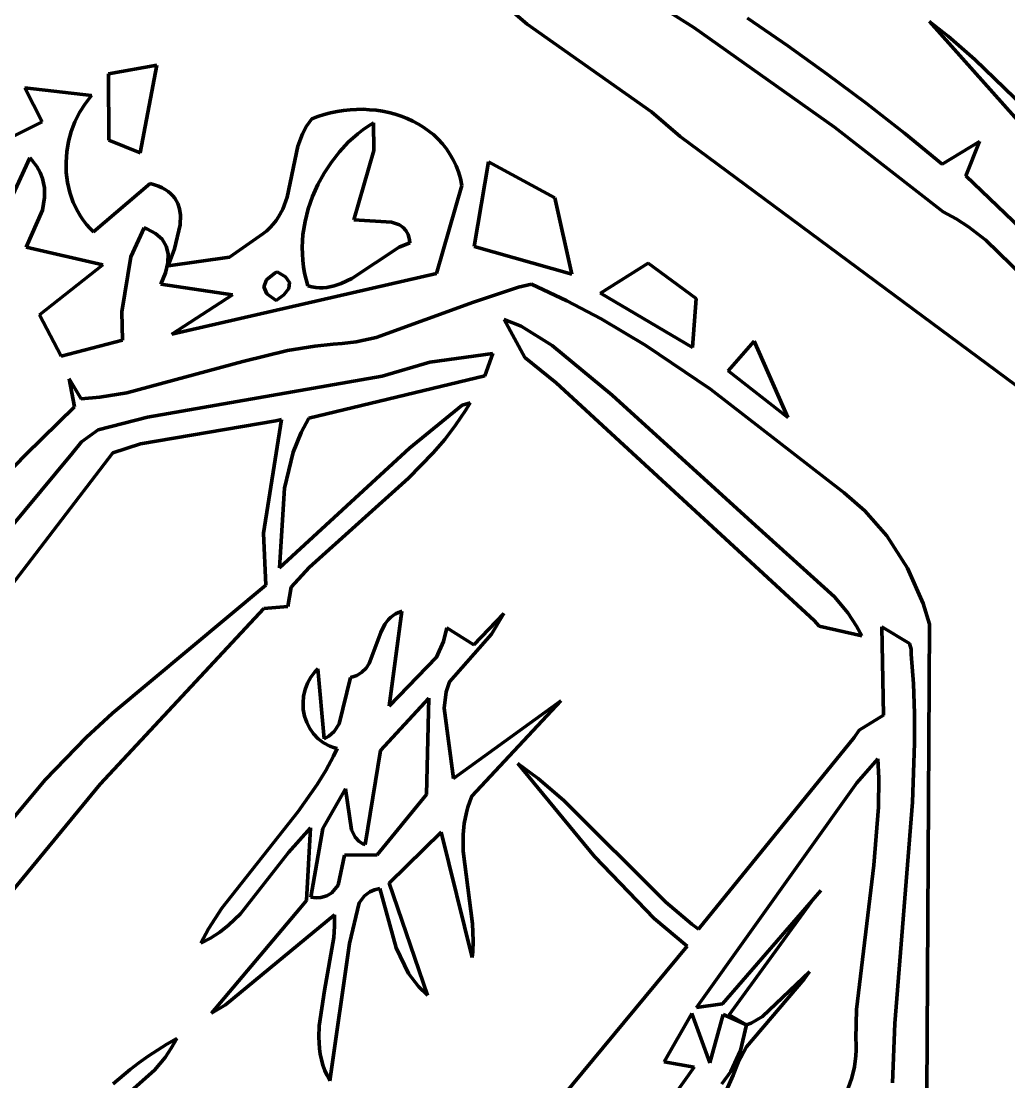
# Model space of a CAD drawing. Header units: millimetres. Extents: x 0 to 14.2, y 0 to 19.5.
# Drawn here: x 4.178 to 5.175, y 5.526 to 6.597 of the extents above; entities that cross this region are included whole.
import ezdxf

# ---------------------------------------------------------------- set-up
doc = ezdxf.new("R2010")
doc.units = ezdxf.units.MM
doc.layers.add('color#010101ff', color=7, linetype='CONTINUOUS', lineweight=100)
doc.layers.add('color#fdfdfdff', color=7, linetype='CONTINUOUS', lineweight=100)

msp = doc.modelspace()

# ---------------------------------------------------------------- linework, layer by layer
at = {"layer": 'color#010101ff'}
for p, q in [((4.8571, 6.5904), (4.7689, 6.6461)), ((4.6657, 6.6134), (4.689, 6.5935)), ((4.9114, 6.5997), (4.9518, 6.5718)), ((5.3291, 6.3337), (5.0949, 6.5963)), ((5.0949, 6.5963), (5.1137, 6.5814)), ((4.689, 6.5935), (4.8142, 6.5053)), ((4.999, 6.4898), (4.8571, 6.5904)), ((5.1137, 6.5814), (5.1408, 6.5581)), ((4.9518, 6.5718), (4.9917, 6.5432)), ((4.3151, 6.5521), (4.2664, 6.5435)), ((4.2983, 6.4638), (4.3151, 6.5521)), ((5.1408, 6.5581), (5.2006, 6.5)), ((4.2664, 6.5435), (4.2666, 6.4766)), ((4.9917, 6.5432), (5.031, 6.5138)), ((4.2492, 6.5215), (4.1819, 6.5295)), ((4.1819, 6.5295), (4.1993, 6.4951)), ((4.2427, 6.5133), (4.2492, 6.5215)), ((4.2371, 6.5046), (4.2427, 6.5133)), ((5.031, 6.5138), (5.0697, 6.4835)), ((4.2325, 6.4952), (4.2371, 6.5046)), ((4.4717, 6.4981), (4.4688, 6.4944)), ((4.4778, 6.5005), (4.4717, 6.4981)), ((4.4841, 6.5025), (4.4778, 6.5005)), ((4.4905, 6.5042), (4.4841, 6.5025)), ((4.497, 6.5056), (4.4905, 6.5042)), ((4.5035, 6.5066), (4.497, 6.5056)), ((4.5101, 6.5073), (4.5035, 6.5066)), ((4.5167, 6.5076), (4.5101, 6.5073)), ((4.5233, 6.5077), (4.5167, 6.5076)), ((4.5299, 6.5073), (4.5233, 6.5077)), ((4.5365, 6.5067), (4.5299, 6.5073)), ((4.543, 6.5057), (4.5365, 6.5067)), ((4.5493, 6.5044), (4.543, 6.5057)), ((4.5556, 6.5027), (4.5493, 6.5044)), ((4.5618, 6.5007), (4.5556, 6.5027)), ((4.5678, 6.4984), (4.5618, 6.5007)), ((4.5736, 6.4957), (4.5678, 6.4984)), ((4.8142, 6.5053), (4.8434, 6.4804)), ((4.1993, 6.4951), (4.161, 6.476)), ((4.2288, 6.4854), (4.2325, 6.4952)), ((4.4663, 6.4907), (4.4621, 6.4828)), ((4.4688, 6.4944), (4.4663, 6.4907)), ((4.518, 6.483), (4.5231, 6.4869)), ((4.5231, 6.4869), (4.5284, 6.4906)), ((4.5284, 6.4906), (4.5338, 6.494)), ((4.5338, 6.494), (4.5343, 6.4661)), ((4.5792, 6.4927), (4.5736, 6.4957)), ((4.5846, 6.4894), (4.5792, 6.4927)), ((4.5897, 6.4858), (4.5846, 6.4894)), ((5.1088, 6.4043), (4.999, 6.4898)), ((4.2261, 6.4753), (4.2288, 6.4854)), ((4.2666, 6.4766), (4.2983, 6.4638)), ((4.4621, 6.4828), (4.4575, 6.4704)), ((4.5084, 6.4744), (4.518, 6.483)), ((4.5946, 6.4818), (4.5897, 6.4858)), ((4.5992, 6.4774), (4.5946, 6.4818)), ((4.6035, 6.4728), (4.5992, 6.4774)), ((4.8434, 6.4804), (5.2006, 6.2156)), ((5.0697, 6.4835), (5.1077, 6.4524)), ((4.2243, 6.4649), (4.2261, 6.4753)), ((4.4575, 6.4704), (4.4466, 6.4189)), ((4.4994, 6.4648), (4.5084, 6.4744)), ((4.5343, 6.4661), (4.5138, 6.3963)), ((4.6074, 6.4678), (4.6035, 6.4728)), ((4.611, 6.4625), (4.6074, 6.4678)), ((5.1077, 6.4524), (5.1453, 6.4751)), ((5.1453, 6.4751), (5.1317, 6.4404)), ((4.1608, 6.4016), (4.1869, 6.4588)), ((4.1869, 6.4588), (4.1895, 6.4559)), ((4.1895, 6.4559), (4.1939, 6.45)), ((4.2235, 6.4545), (4.2243, 6.4649)), ((4.4913, 6.4545), (4.4994, 6.4648)), ((4.6143, 6.4568), (4.611, 6.4625)), ((4.6171, 6.4508), (4.6143, 6.4568)), ((4.65, 6.4548), (4.6355, 6.3694)), ((4.7168, 6.4185), (4.65, 6.4548)), ((4.1939, 6.45), (4.1973, 6.4439)), ((4.2238, 6.444), (4.2235, 6.4545)), ((4.484, 6.4434), (4.4913, 6.4545)), ((4.6195, 6.4445), (4.6171, 6.4508)), ((4.6215, 6.4378), (4.6195, 6.4445)), ((4.1973, 6.4439), (4.1997, 6.4378)), ((4.1997, 6.4378), (4.2017, 6.4284)), ((4.2251, 6.4337), (4.2238, 6.444)), ((4.2274, 6.4236), (4.2251, 6.4337)), ((4.4776, 6.4318), (4.484, 6.4434)), ((4.623, 6.4309), (4.6215, 6.4378)), ((5.1317, 6.4404), (5.2883, 6.29)), ((4.2017, 6.4284), (4.2019, 6.4188)), ((4.2308, 6.4138), (4.2274, 6.4236)), ((4.3085, 6.4328), (4.2514, 6.3839)), ((4.3129, 6.4316), (4.3085, 6.4328)), ((4.3169, 6.4302), (4.3129, 6.4316)), ((4.3205, 6.4286), (4.3169, 6.4302)), ((4.3237, 6.4268), (4.3205, 6.4286)), ((4.3266, 6.4249), (4.3237, 6.4268)), ((4.3291, 6.4228), (4.3266, 6.4249)), ((4.3313, 6.4205), (4.3291, 6.4228)), ((4.4722, 6.4196), (4.4776, 6.4318)), ((4.5974, 6.3421), (4.623, 6.4309)), ((4.2019, 6.4188), (4.1999, 6.406)), ((4.2353, 6.4045), (4.2308, 6.4138)), ((4.3332, 6.4181), (4.3313, 6.4205)), ((4.3362, 6.4128), (4.3332, 6.4181)), ((4.338, 6.4071), (4.3362, 6.4128)), ((4.4466, 6.4189), (4.4422, 6.4068)), ((4.4679, 6.4071), (4.4722, 6.4196)), ((4.7338, 6.3414), (4.7168, 6.4185)), ((4.1999, 6.406), (4.1833, 6.3686)), ((4.238, 6.4), (4.2353, 6.4045)), ((4.3389, 6.4009), (4.338, 6.4071)), ((4.4422, 6.4068), (4.438, 6.3991)), ((4.4647, 6.3943), (4.4679, 6.4071)), ((5.1218, 6.397), (5.1088, 6.4043)), ((4.2409, 6.3957), (4.238, 6.4)), ((4.2441, 6.3916), (4.2409, 6.3957)), ((4.2476, 6.3876), (4.2441, 6.3916)), ((4.333, 6.3668), (4.3387, 6.3911)), ((4.3387, 6.3911), (4.3389, 6.4009)), ((4.4327, 6.3919), (4.4295, 6.3885)), ((4.4355, 6.3955), (4.4327, 6.3919)), ((4.438, 6.3991), (4.4355, 6.3955)), ((4.4626, 6.3813), (4.4647, 6.3943)), ((4.5138, 6.3963), (4.5519, 6.3939)), ((4.5519, 6.3939), (4.5602, 6.391)), ((4.5602, 6.391), (4.5636, 6.3885)), ((5.1342, 6.389), (5.1218, 6.397)), ((4.2514, 6.3839), (4.2476, 6.3876)), ((4.289, 6.3587), (4.3025, 6.3881)), ((4.3025, 6.3881), (4.3051, 6.3871)), ((4.3051, 6.3871), (4.3139, 6.3824)), ((4.3139, 6.3824), (4.3204, 6.3766)), ((4.422, 6.382), (4.3885, 6.3583)), ((4.426, 6.3852), (4.422, 6.382)), ((4.4295, 6.3885), (4.426, 6.3852)), ((4.4621, 6.3748), (4.4626, 6.3813)), ((4.5636, 6.3885), (4.5665, 6.3853)), ((4.5665, 6.3853), (4.5687, 6.3812)), ((4.5687, 6.3812), (4.5695, 6.3788)), ((5.1519, 6.3756), (5.1342, 6.389)), ((4.3204, 6.3766), (4.3246, 6.3697)), ((4.3246, 6.3697), (4.3266, 6.3617)), ((4.4619, 6.3683), (4.4621, 6.3748)), ((4.5705, 6.3731), (4.5598, 6.3686)), ((4.5695, 6.3788), (4.5701, 6.3761)), ((4.5701, 6.3761), (4.5705, 6.3731)), ((4.6355, 6.3694), (4.7338, 6.3414)), ((5.2371, 6.292), (5.1519, 6.3756)), ((4.1833, 6.3686), (4.2607, 6.3508)), ((4.2798, 6.3032), (4.289, 6.3587)), ((4.3266, 6.3617), (4.3264, 6.3526)), ((4.3265, 6.3497), (4.333, 6.3668)), ((4.462, 6.3617), (4.4619, 6.3683)), ((4.4624, 6.3552), (4.462, 6.3617)), ((4.5598, 6.3686), (4.5118, 6.3371)), ((4.2607, 6.3508), (4.1968, 6.3004)), ((4.3264, 6.3526), (4.3238, 6.3425)), ((4.3885, 6.3583), (4.3265, 6.3497)), ((4.4632, 6.3488), (4.4624, 6.3552)), ((4.4643, 6.3423), (4.4632, 6.3488)), ((4.8109, 6.3525), (4.7629, 6.3223)), ((4.8595, 6.3168), (4.8109, 6.3525)), ((4.3238, 6.3425), (4.3191, 6.3313)), ((4.3303, 6.2808), (4.5974, 6.3421)), ((4.4258, 6.3355), (4.4347, 6.3428)), ((4.4347, 6.3428), (4.4365, 6.3438)), ((4.4365, 6.3438), (4.4451, 6.3385)), ((4.4451, 6.3385), (4.4491, 6.3328)), ((4.4658, 6.336), (4.4643, 6.3423)), ((4.5118, 6.3371), (4.5013, 6.3319)), ((4.3191, 6.3313), (4.3916, 6.3203)), ((4.423, 6.3284), (4.4258, 6.3355)), ((4.4263, 6.3215), (4.423, 6.3284)), ((4.4485, 6.3267), (4.4434, 6.3203)), ((4.4491, 6.3328), (4.4485, 6.3267)), ((4.4676, 6.3297), (4.4658, 6.336)), ((4.4716, 6.3286), (4.4676, 6.3297)), ((4.4755, 6.3279), (4.4716, 6.3286)), ((4.4793, 6.3276), (4.4755, 6.3279)), ((4.4831, 6.3276), (4.4793, 6.3276)), ((4.4868, 6.3279), (4.4831, 6.3276)), ((4.4941, 6.3294), (4.4868, 6.3279)), ((4.5013, 6.3319), (4.4941, 6.3294)), ((4.6802, 6.3282), (4.6346, 6.3132)), ((4.6934, 6.3312), (4.6802, 6.3282)), ((4.7289, 6.3145), (4.6934, 6.3312)), ((4.3916, 6.3203), (4.3303, 6.2808)), ((4.4356, 6.3147), (4.4263, 6.3215)), ((4.4434, 6.3203), (4.4356, 6.3147)), ((4.7629, 6.3223), (4.8556, 6.2673)), ((4.8556, 6.2673), (4.8595, 6.3168)), ((4.6346, 6.3132), (4.5365, 6.2775)), ((4.7635, 6.2961), (4.7289, 6.3145)), ((4.1968, 6.3004), (4.2186, 6.2585)), ((4.2804, 6.2748), (4.2798, 6.3032)), ((4.6657, 6.2954), (4.683, 6.2887)), ((4.6864, 6.2572), (4.6657, 6.2954)), ((4.8085, 6.2693), (4.7635, 6.2961)), ((4.683, 6.2887), (4.7142, 6.2694)), ((4.2186, 6.2585), (4.2804, 6.2748)), ((4.5162, 6.2731), (4.5023, 6.2712)), ((4.5365, 6.2775), (4.5162, 6.2731)), ((4.918, 6.2736), (4.8916, 6.2439)), ((4.9518, 6.1967), (4.918, 6.2736)), ((4.447, 6.2641), (4.4019, 6.2531)), ((4.4745, 6.2687), (4.447, 6.2641)), ((4.493, 6.2707), (4.4745, 6.2687)), ((4.5023, 6.2712), (4.493, 6.2707)), ((4.7142, 6.2694), (4.7746, 6.2191)), ((4.8738, 6.2252), (4.8085, 6.2693)), ((4.4019, 6.2531), (4.285, 6.2217)), ((4.5426, 6.2384), (4.5908, 6.2524)), ((4.5908, 6.2524), (4.6543, 6.2612)), ((4.6543, 6.2612), (4.6463, 6.2386)), ((4.7183, 6.2315), (4.6864, 6.2572)), ((4.8916, 6.2439), (4.9518, 6.1967)), ((4.2389, 6.2154), (4.2266, 6.2356)), ((4.2266, 6.2356), (4.2322, 6.2074)), ((4.3057, 6.1971), (4.5426, 6.2384)), ((4.6463, 6.2386), (4.4685, 6.1959)), ((4.9785, 5.9917), (4.7183, 6.2315)), ((4.285, 6.2217), (4.2575, 6.2172)), ((5.0088, 6.1205), (4.8738, 6.2252)), ((4.2575, 6.2172), (4.2389, 6.2154)), ((4.57, 6.1658), (4.6233, 6.2092)), ((4.6233, 6.2092), (4.6313, 6.2115)), ((4.6313, 6.2115), (4.6266, 6.2037)), ((4.7746, 6.2191), (4.9194, 6.0875)), ((4.2322, 6.2074), (4.1829, 6.1593)), ((4.6266, 6.2037), (4.6166, 6.1888)), ((4.2561, 6.1842), (4.3057, 6.1971)), ((4.4353, 6.1934), (4.2988, 6.1702)), ((4.4228, 6.0799), (4.4411, 6.1947)), ((4.4411, 6.1947), (4.4353, 6.1934)), ((4.4685, 6.1959), (4.4607, 6.1816)), ((4.6166, 6.1888), (4.6058, 6.1746)), ((4.2391, 6.172), (4.2561, 6.1842)), ((4.4607, 6.1816), (4.4528, 6.1617)), ((4.2293, 6.1601), (4.2391, 6.172)), ((4.2988, 6.1702), (4.2706, 6.1609)), ((4.6058, 6.1746), (4.5941, 6.1611)), ((3.9016, 5.7657), (4.2293, 6.1601)), ((4.1829, 6.1593), (4.1189, 6.0935)), ((4.2706, 6.1609), (4.1398, 5.99)), ((4.4389, 6.0449), (4.57, 6.1658)), ((4.4528, 6.1617), (4.4441, 6.1254)), ((4.5941, 6.1611), (4.5691, 6.1355)), ((4.5691, 6.1355), (4.469, 6.0451)), ((4.4441, 6.1254), (4.4389, 6.0449)), ((5.0297, 6.1024), (5.0088, 6.1205)), ((5.0517, 6.0773), (5.0297, 6.1024)), ((4.9194, 6.0875), (4.9989, 6.0157)), ((4.4252, 6.0274), (4.4228, 6.0799)), ((5.0727, 6.0445), (5.0517, 6.0773)), ((4.469, 6.0451), (4.4507, 6.0254)), ((5.0885, 6.0089), (5.0727, 6.0445)), ((4.2704, 5.8981), (4.4252, 6.0274)), ((4.4507, 6.0254), (4.4475, 6.0059)), ((4.4475, 6.0059), (4.4231, 6.0037)), ((4.9989, 6.0157), (5.0125, 5.9994)), ((5.095, 5.9879), (5.0885, 6.0089)), ((4.4231, 6.0037), (4.2579, 5.8267)), ((4.549, 5.9926), (4.5511, 5.9948)), ((4.5624, 6.0012), (4.5497, 5.9054)), ((4.5511, 5.9948), (4.5535, 5.9967)), ((4.5535, 5.9967), (4.5561, 5.9984)), ((4.5561, 5.9984), (4.5591, 5.9999)), ((4.5591, 5.9999), (4.5624, 6.0012)), ((4.6349, 5.9671), (4.6655, 5.9987)), ((4.6655, 5.9987), (4.653, 5.9778)), ((5.0125, 5.9994), (5.0214, 5.986)), ((4.5413, 5.9798), (4.5454, 5.9879)), ((4.5454, 5.9879), (4.549, 5.9926)), ((4.6046, 5.9704), (4.6079, 5.9843)), ((4.6079, 5.9843), (4.6349, 5.9671)), ((4.9837, 5.9862), (4.9785, 5.9917)), ((5.0265, 5.9764), (4.9837, 5.9862)), ((5.0214, 5.986), (5.0265, 5.9764)), ((5.0484, 5.8962), (5.0467, 5.9853)), ((5.0467, 5.9853), (5.0747, 5.9685)), ((5.0923, 5.5136), (5.095, 5.9879)), ((4.5296, 5.9483), (4.5413, 5.9798)), ((4.653, 5.9778), (4.6104, 5.9298)), ((4.5974, 5.9549), (4.6046, 5.9704)), ((5.0747, 5.9685), (5.0765, 5.9629)), ((5.0765, 5.9629), (5.0763, 5.9577)), ((4.5497, 5.9054), (4.5974, 5.9549)), ((5.0763, 5.9577), (5.0786, 5.9278)), ((4.4751, 5.9403), (4.4777, 5.9429)), ((4.4777, 5.9429), (4.484, 5.8724)), ((4.5221, 5.9396), (4.5263, 5.9436)), ((4.5263, 5.9436), (4.5296, 5.9483)), ((4.4673, 5.9286), (4.4707, 5.9347)), ((4.4707, 5.9347), (4.4751, 5.9403)), ((4.4992, 5.8874), (4.5105, 5.9341)), ((4.5105, 5.9341), (4.5139, 5.9351)), ((4.5139, 5.9351), (4.5169, 5.9364)), ((4.5169, 5.9364), (4.5197, 5.9378)), ((4.5197, 5.9378), (4.5221, 5.9396)), ((4.4633, 5.9155), (4.4648, 5.9222)), ((4.4648, 5.9222), (4.4673, 5.9286)), ((4.6071, 5.9199), (4.605, 5.9033)), ((4.6104, 5.9298), (4.6071, 5.9199)), ((5.0786, 5.9278), (5.0797, 5.8979)), ((4.4627, 5.9087), (4.4633, 5.9155)), ((4.5897, 5.9134), (4.5408, 5.8607)), ((4.5872, 5.8163), (4.5897, 5.9134)), ((4.6147, 5.8323), (4.7228, 5.9106)), ((4.7228, 5.9106), (4.6332, 5.8144)), ((4.463, 5.9019), (4.4627, 5.9087)), ((4.4642, 5.8953), (4.463, 5.9019)), ((4.605, 5.9033), (4.6147, 5.8323)), ((4.244, 5.8738), (4.2704, 5.8981)), ((4.4664, 5.8889), (4.4642, 5.8953)), ((4.4694, 5.8829), (4.4664, 5.8889)), ((5.024, 5.8809), (5.0484, 5.8962)), ((5.0797, 5.8979), (5.0798, 5.8681)), ((4.4732, 5.8773), (4.4694, 5.8829)), ((4.478, 5.8724), (4.4732, 5.8773)), ((4.4886, 5.875), (4.4941, 5.8797)), ((4.4941, 5.8797), (4.4992, 5.8874)), ((5.0188, 5.8736), (5.024, 5.8809)), ((4.2026, 5.8309), (4.244, 5.8738)), ((4.4835, 5.8682), (4.478, 5.8724)), ((4.4899, 5.8649), (4.4835, 5.8682)), ((4.484, 5.8724), (4.4886, 5.875)), ((4.8618, 5.6802), (5.0188, 5.8736)), ((5.0798, 5.8681), (5.0777, 5.8084)), ((4.4934, 5.8635), (4.4899, 5.8649)), ((4.4971, 5.8625), (4.4934, 5.8635)), ((4.4935, 5.8549), (4.4971, 5.8625)), ((4.5408, 5.8607), (4.5253, 5.7656)), ((4.4856, 5.8403), (4.4935, 5.8549)), ((4.7567, 5.7534), (4.6793, 5.8474)), ((4.6793, 5.8474), (4.7001, 5.8323)), ((5.0429, 5.8521), (5.0217, 5.828)), ((5.0439, 5.8325), (5.0429, 5.8521)), ((4.477, 5.8262), (4.4856, 5.8403)), ((4.0415, 5.639), (4.2026, 5.8309)), ((4.2579, 5.8267), (4.0507, 5.5747)), ((4.4579, 5.7991), (4.477, 5.8262)), ((4.7001, 5.8323), (4.726, 5.8102)), ((5.0217, 5.828), (4.8598, 5.601)), ((5.0436, 5.8033), (5.0439, 5.8325)), ((4.5054, 5.822), (4.4826, 5.7818)), ((4.5115, 5.7806), (4.5054, 5.822)), ((4.5376, 5.7551), (4.5872, 5.8163)), ((4.6332, 5.8144), (4.6309, 5.809)), ((4.629, 5.8035), (4.6275, 5.798)), ((4.6309, 5.809), (4.629, 5.8035)), ((4.726, 5.8102), (4.8287, 5.7074)), ((5.0386, 5.7449), (5.0436, 5.8033)), ((5.0777, 5.8084), (5.0598, 5.5849)), ((4.3806, 5.7015), (4.4579, 5.7991)), ((4.6275, 5.798), (4.6253, 5.787)), ((4.4704, 5.7826), (4.448, 5.7577)), ((4.4661, 5.709), (4.4704, 5.7826)), ((4.4826, 5.7818), (4.4706, 5.7126)), ((4.5153, 5.7732), (4.5115, 5.7806)), ((4.6253, 5.787), (4.6242, 5.7759)), ((4.5195, 5.7688), (4.5153, 5.7732)), ((4.6021, 5.7782), (4.5496, 5.7268)), ((4.6333, 5.6515), (4.6021, 5.7782)), ((4.6242, 5.7759), (4.6244, 5.7591)), ((4.5232, 5.7665), (4.5195, 5.7688)), ((4.5253, 5.7656), (4.5232, 5.7665)), ((4.6244, 5.7591), (4.6338, 5.6855)), ((4.448, 5.7577), (4.3995, 5.6956)), ((4.4981, 5.7247), (4.5047, 5.7549)), ((4.5047, 5.7549), (4.5376, 5.7551)), ((4.8171, 5.6909), (4.7567, 5.7534)), ((5.0213, 5.5992), (5.0386, 5.7449)), ((4.4866, 5.7139), (4.4917, 5.717)), ((4.4917, 5.717), (4.4981, 5.7247)), ((4.5302, 5.7179), (4.5247, 5.7139)), ((4.5348, 5.7199), (4.5302, 5.7179)), ((4.5401, 5.7212), (4.5348, 5.7199)), ((4.5567, 5.6614), (4.5401, 5.7212)), ((4.5496, 5.7268), (4.5882, 5.6136)), ((4.886, 5.6047), (4.9853, 5.7192)), ((4.9853, 5.7192), (4.9781, 5.7111)), ((4.4594, 5.7012), (4.4661, 5.709)), ((4.4706, 5.7126), (4.4758, 5.712)), ((4.4758, 5.712), (4.4805, 5.7122)), ((4.4805, 5.7122), (4.4866, 5.7139)), ((4.5192, 5.7068), (4.5095, 5.6656)), ((4.5247, 5.7139), (4.5192, 5.7068)), ((4.8287, 5.7074), (4.8549, 5.6853)), ((4.9781, 5.7111), (4.8929, 5.5936)), ((4.3673, 5.6806), (4.3806, 5.7015)), ((4.3703, 5.5954), (4.4594, 5.7012)), ((4.4945, 5.6948), (4.3846, 5.6038)), ((4.3995, 5.6956), (4.3875, 5.6842)), ((4.4946, 5.6834), (4.4945, 5.6948)), ((4.3875, 5.6842), (4.3788, 5.6773)), ((4.6338, 5.6855), (4.6345, 5.6685)), ((4.8504, 5.663), (4.8171, 5.6909)), ((4.8549, 5.6853), (4.8618, 5.6802)), ((4.3594, 5.666), (4.3673, 5.6806)), ((4.3788, 5.6773), (4.3694, 5.6712)), ((4.4938, 5.6718), (4.4946, 5.6834)), ((4.3694, 5.6712), (4.3594, 5.666)), ((4.4842, 5.6184), (4.4938, 5.6718)), ((4.5095, 5.6656), (4.4897, 5.5271)), ((4.5409, 5.29), (4.8504, 5.663)), ((4.6345, 5.6685), (4.6339, 5.6571)), ((4.5692, 5.6355), (4.5567, 5.6614)), ((4.6339, 5.6571), (4.6333, 5.6515)), ((4.5791, 5.6224), (4.5692, 5.6355)), ((4.9265, 5.592), (4.9738, 5.6372)), ((4.9738, 5.6372), (4.9685, 5.6299)), ((4.5882, 5.6136), (4.5791, 5.6224)), ((4.9685, 5.6299), (4.9103, 5.5613)), ((4.4789, 5.5828), (4.4842, 5.6184)), ((4.3846, 5.6038), (4.3703, 5.5954)), ((4.8598, 5.601), (4.886, 5.6047)), ((5.0206, 5.5698), (5.0213, 5.5992)), ((4.8549, 5.5952), (4.8271, 5.5464)), ((4.8733, 5.5454), (4.8549, 5.5952)), ((4.8867, 5.5942), (4.8733, 5.5454)), ((4.9102, 5.5838), (4.8867, 5.5942)), ((4.8929, 5.5936), (4.9102, 5.5838)), ((4.9151, 5.5854), (4.9265, 5.592)), ((4.4785, 5.5712), (4.4789, 5.5828)), ((4.9041, 5.5579), (4.9102, 5.5838)), ((4.9102, 5.5838), (4.9151, 5.5854)), ((5.0598, 5.5849), (5.0577, 5.5252)), ((4.3253, 5.5642), (4.3352, 5.5699)), ((4.3352, 5.5699), (4.3297, 5.5601)), ((4.4792, 5.5598), (4.4785, 5.5712)), ((5.021, 5.5639), (5.0206, 5.5698)), ((4.3063, 5.5519), (4.3157, 5.5582)), ((4.3157, 5.5582), (4.3253, 5.5642)), ((4.3297, 5.5601), (4.3235, 5.5508)), ((4.4801, 5.5542), (4.4792, 5.5598)), ((4.8943, 5.5366), (4.9041, 5.5579)), ((4.9103, 5.5613), (4.9017, 5.5456)), ((5.0207, 5.5523), (5.021, 5.558)), ((5.021, 5.558), (5.021, 5.5639)), ((4.2882, 5.5385), (4.2971, 5.5453)), ((4.2971, 5.5453), (4.3063, 5.5519)), ((4.3235, 5.5508), (4.3129, 5.538)), ((4.4812, 5.5486), (4.4801, 5.5542)), ((4.4827, 5.5431), (4.4812, 5.5486)), ((4.8271, 5.5464), (4.8573, 5.541)), ((4.9017, 5.5456), (4.8969, 5.5327)), ((5.0191, 5.5412), (5.0207, 5.5523)), ((4.3129, 5.538), (4.2457, 5.4787)), ((4.271, 5.524), (4.2882, 5.5385)), ((4.4846, 5.5377), (4.4827, 5.5431)), ((4.4869, 5.5324), (4.4846, 5.5377)), ((4.8573, 5.541), (4.7713, 5.4192)), ((4.8853, 5.524), (4.8943, 5.5366)), ((5.0164, 5.5303), (5.0191, 5.5412)), ((4.4897, 5.5271), (4.4869, 5.5324)), ((4.8969, 5.5327), (4.8842, 5.5048)), ((5.0127, 5.5199), (5.0164, 5.5303))]:
    msp.add_line(p, q, dxfattribs=at)
at = {"layer": 'color#fdfdfdff'}
for p, q in [((4.7689, 6.6461), (4.8571, 6.5904)), ((4.689, 6.5935), (4.6657, 6.6134)), ((4.9518, 6.5718), (4.9114, 6.5997)), ((5.1137, 6.5814), (5.0949, 6.5963)), ((5.0949, 6.5963), (5.3291, 6.3337)), ((4.8142, 6.5053), (4.689, 6.5935)), ((4.8571, 6.5904), (4.999, 6.4898)), ((5.1408, 6.5581), (5.1137, 6.5814)), ((4.9917, 6.5432), (4.9518, 6.5718)), ((4.2664, 6.5435), (4.3151, 6.5521)), ((4.3151, 6.5521), (4.2983, 6.4638)), ((5.2006, 6.5), (5.1408, 6.5581)), ((4.2666, 6.4766), (4.2664, 6.5435)), ((5.031, 6.5138), (4.9917, 6.5432)), ((4.1993, 6.4951), (4.1819, 6.5295)), ((4.1819, 6.5295), (4.2492, 6.5215)), ((4.2492, 6.5215), (4.2427, 6.5133)), ((4.2427, 6.5133), (4.2371, 6.5046)), ((5.0697, 6.4835), (5.031, 6.5138)), ((4.2371, 6.5046), (4.2325, 6.4952)), ((4.4688, 6.4944), (4.4717, 6.4981)), ((4.4717, 6.4981), (4.4778, 6.5005)), ((4.4778, 6.5005), (4.4841, 6.5025)), ((4.4841, 6.5025), (4.4905, 6.5042)), ((4.4905, 6.5042), (4.497, 6.5056)), ((4.497, 6.5056), (4.5035, 6.5066)), ((4.5035, 6.5066), (4.5101, 6.5073)), ((4.5101, 6.5073), (4.5167, 6.5076)), ((4.5167, 6.5076), (4.5233, 6.5077)), ((4.5233, 6.5077), (4.5299, 6.5073)), ((4.5299, 6.5073), (4.5365, 6.5067)), ((4.5365, 6.5067), (4.543, 6.5057)), ((4.543, 6.5057), (4.5493, 6.5044)), ((4.5493, 6.5044), (4.5556, 6.5027)), ((4.5556, 6.5027), (4.5618, 6.5007)), ((4.5618, 6.5007), (4.5678, 6.4984)), ((4.5678, 6.4984), (4.5736, 6.4957)), ((4.8434, 6.4804), (4.8142, 6.5053)), ((4.161, 6.476), (4.1993, 6.4951)), ((4.2325, 6.4952), (4.2288, 6.4854)), ((4.4621, 6.4828), (4.4663, 6.4907)), ((4.4663, 6.4907), (4.4688, 6.4944)), ((4.5231, 6.4869), (4.518, 6.483)), ((4.5284, 6.4906), (4.5231, 6.4869)), ((4.5338, 6.494), (4.5284, 6.4906)), ((4.5343, 6.4661), (4.5338, 6.494)), ((4.5736, 6.4957), (4.5792, 6.4927)), ((4.5792, 6.4927), (4.5846, 6.4894)), ((4.5846, 6.4894), (4.5897, 6.4858)), ((4.999, 6.4898), (5.1088, 6.4043)), ((4.2288, 6.4854), (4.2261, 6.4753)), ((4.2983, 6.4638), (4.2666, 6.4766)), ((4.4575, 6.4704), (4.4621, 6.4828)), ((4.518, 6.483), (4.5084, 6.4744)), ((4.5897, 6.4858), (4.5946, 6.4818)), ((4.5946, 6.4818), (4.5992, 6.4774)), ((4.5992, 6.4774), (4.6035, 6.4728)), ((5.2006, 6.2156), (4.8434, 6.4804)), ((5.1077, 6.4524), (5.0697, 6.4835)), ((4.2261, 6.4753), (4.2243, 6.4649)), ((4.4466, 6.4189), (4.4575, 6.4704)), ((4.5084, 6.4744), (4.4994, 6.4648)), ((4.5138, 6.3963), (4.5343, 6.4661)), ((4.6035, 6.4728), (4.6074, 6.4678)), ((4.6074, 6.4678), (4.611, 6.4625)), ((5.1453, 6.4751), (5.1077, 6.4524)), ((5.1317, 6.4404), (5.1453, 6.4751)), ((4.1869, 6.4588), (4.1608, 6.4016)), ((4.1895, 6.4559), (4.1869, 6.4588)), ((4.1939, 6.45), (4.1895, 6.4559)), ((4.2243, 6.4649), (4.2235, 6.4545)), ((4.4994, 6.4648), (4.4913, 6.4545)), ((4.611, 6.4625), (4.6143, 6.4568)), ((4.6143, 6.4568), (4.6171, 6.4508)), ((4.6355, 6.3694), (4.65, 6.4548)), ((4.65, 6.4548), (4.7168, 6.4185)), ((4.1973, 6.4439), (4.1939, 6.45)), ((4.2235, 6.4545), (4.2238, 6.444)), ((4.4913, 6.4545), (4.484, 6.4434)), ((4.6171, 6.4508), (4.6195, 6.4445)), ((4.6195, 6.4445), (4.6215, 6.4378)), ((4.1997, 6.4378), (4.1973, 6.4439)), ((4.2017, 6.4284), (4.1997, 6.4378)), ((4.2238, 6.444), (4.2251, 6.4337)), ((4.2251, 6.4337), (4.2274, 6.4236)), ((4.484, 6.4434), (4.4776, 6.4318)), ((4.6215, 6.4378), (4.623, 6.4309)), ((5.2883, 6.29), (5.1317, 6.4404)), ((4.2019, 6.4188), (4.2017, 6.4284)), ((4.2274, 6.4236), (4.2308, 6.4138)), ((4.2514, 6.3839), (4.3085, 6.4328)), ((4.3085, 6.4328), (4.3129, 6.4316)), ((4.3129, 6.4316), (4.3169, 6.4302)), ((4.3169, 6.4302), (4.3205, 6.4286)), ((4.3205, 6.4286), (4.3237, 6.4268)), ((4.3237, 6.4268), (4.3266, 6.4249)), ((4.3266, 6.4249), (4.3291, 6.4228)), ((4.3291, 6.4228), (4.3313, 6.4205)), ((4.4776, 6.4318), (4.4722, 6.4196)), ((4.623, 6.4309), (4.5974, 6.3421)), ((4.1999, 6.406), (4.2019, 6.4188)), ((4.2308, 6.4138), (4.2353, 6.4045)), ((4.3313, 6.4205), (4.3332, 6.4181)), ((4.3332, 6.4181), (4.3362, 6.4128)), ((4.3362, 6.4128), (4.338, 6.4071)), ((4.4422, 6.4068), (4.4466, 6.4189)), ((4.4722, 6.4196), (4.4679, 6.4071)), ((4.7168, 6.4185), (4.7338, 6.3414)), ((4.1833, 6.3686), (4.1999, 6.406)), ((4.2353, 6.4045), (4.238, 6.4)), ((4.338, 6.4071), (4.3389, 6.4009)), ((4.438, 6.3991), (4.4422, 6.4068)), ((4.4679, 6.4071), (4.4647, 6.3943)), ((5.1088, 6.4043), (5.1218, 6.397)), ((4.238, 6.4), (4.2409, 6.3957)), ((4.2409, 6.3957), (4.2441, 6.3916)), ((4.2441, 6.3916), (4.2476, 6.3876)), ((4.3387, 6.3911), (4.333, 6.3668)), ((4.3389, 6.4009), (4.3387, 6.3911)), ((4.4295, 6.3885), (4.4327, 6.3919)), ((4.4327, 6.3919), (4.4355, 6.3955)), ((4.4355, 6.3955), (4.438, 6.3991)), ((4.4647, 6.3943), (4.4626, 6.3813)), ((4.5519, 6.3939), (4.5138, 6.3963)), ((4.5602, 6.391), (4.5519, 6.3939)), ((4.5636, 6.3885), (4.5602, 6.391)), ((5.1218, 6.397), (5.1342, 6.389)), ((4.2476, 6.3876), (4.2514, 6.3839)), ((4.3025, 6.3881), (4.289, 6.3587)), ((4.3051, 6.3871), (4.3025, 6.3881)), ((4.3139, 6.3824), (4.3051, 6.3871)), ((4.3204, 6.3766), (4.3139, 6.3824)), ((4.3885, 6.3583), (4.422, 6.382)), ((4.422, 6.382), (4.426, 6.3852)), ((4.426, 6.3852), (4.4295, 6.3885)), ((4.4626, 6.3813), (4.4621, 6.3748)), ((4.5665, 6.3853), (4.5636, 6.3885)), ((4.5687, 6.3812), (4.5665, 6.3853)), ((4.5695, 6.3788), (4.5687, 6.3812)), ((5.1342, 6.389), (5.1519, 6.3756)), ((4.3246, 6.3697), (4.3204, 6.3766)), ((4.3266, 6.3617), (4.3246, 6.3697)), ((4.4621, 6.3748), (4.4619, 6.3683)), ((4.5598, 6.3686), (4.5705, 6.3731)), ((4.5701, 6.3761), (4.5695, 6.3788)), ((4.5705, 6.3731), (4.5701, 6.3761)), ((4.7338, 6.3414), (4.6355, 6.3694)), ((5.1519, 6.3756), (5.2371, 6.292)), ((4.2607, 6.3508), (4.1833, 6.3686)), ((4.289, 6.3587), (4.2798, 6.3032)), ((4.3264, 6.3526), (4.3266, 6.3617)), ((4.333, 6.3668), (4.3265, 6.3497)), ((4.4619, 6.3683), (4.462, 6.3617)), ((4.462, 6.3617), (4.4624, 6.3552)), ((4.5118, 6.3371), (4.5598, 6.3686)), ((4.1968, 6.3004), (4.2607, 6.3508)), ((4.3238, 6.3425), (4.3264, 6.3526)), ((4.3265, 6.3497), (4.3885, 6.3583)), ((4.4624, 6.3552), (4.4632, 6.3488)), ((4.4632, 6.3488), (4.4643, 6.3423)), ((4.7629, 6.3223), (4.8109, 6.3525)), ((4.8109, 6.3525), (4.8595, 6.3168)), ((4.3191, 6.3313), (4.3238, 6.3425)), ((4.5974, 6.3421), (4.3303, 6.2808)), ((4.4347, 6.3428), (4.4258, 6.3355)), ((4.4365, 6.3438), (4.4347, 6.3428)), ((4.4451, 6.3385), (4.4365, 6.3438)), ((4.4491, 6.3328), (4.4451, 6.3385)), ((4.4643, 6.3423), (4.4658, 6.336)), ((4.5013, 6.3319), (4.5118, 6.3371)), ((4.3916, 6.3203), (4.3191, 6.3313)), ((4.4258, 6.3355), (4.423, 6.3284)), ((4.423, 6.3284), (4.4263, 6.3215)), ((4.4434, 6.3203), (4.4485, 6.3267)), ((4.4485, 6.3267), (4.4491, 6.3328)), ((4.4658, 6.336), (4.4676, 6.3297)), ((4.4676, 6.3297), (4.4716, 6.3286)), ((4.4716, 6.3286), (4.4755, 6.3279)), ((4.4755, 6.3279), (4.4793, 6.3276)), ((4.4793, 6.3276), (4.4831, 6.3276)), ((4.4831, 6.3276), (4.4868, 6.3279)), ((4.4868, 6.3279), (4.4941, 6.3294)), ((4.4941, 6.3294), (4.5013, 6.3319)), ((4.6346, 6.3132), (4.6802, 6.3282)), ((4.6802, 6.3282), (4.6934, 6.3312)), ((4.6934, 6.3312), (4.7289, 6.3145)), ((4.3303, 6.2808), (4.3916, 6.3203)), ((4.4263, 6.3215), (4.4356, 6.3147)), ((4.4356, 6.3147), (4.4434, 6.3203)), ((4.8556, 6.2673), (4.7629, 6.3223)), ((4.8595, 6.3168), (4.8556, 6.2673)), ((4.5365, 6.2775), (4.6346, 6.3132)), ((4.7289, 6.3145), (4.7635, 6.2961)), ((4.2186, 6.2585), (4.1968, 6.3004)), ((4.2798, 6.3032), (4.2804, 6.2748)), ((4.6657, 6.2954), (4.6864, 6.2572)), ((4.683, 6.2887), (4.6657, 6.2954)), ((4.7635, 6.2961), (4.8085, 6.2693)), ((4.7142, 6.2694), (4.683, 6.2887)), ((4.2804, 6.2748), (4.2186, 6.2585)), ((4.5023, 6.2712), (4.5162, 6.2731)), ((4.5162, 6.2731), (4.5365, 6.2775)), ((4.8916, 6.2439), (4.918, 6.2736)), ((4.918, 6.2736), (4.9518, 6.1967)), ((4.4019, 6.2531), (4.447, 6.2641)), ((4.447, 6.2641), (4.4745, 6.2687)), ((4.4745, 6.2687), (4.493, 6.2707)), ((4.493, 6.2707), (4.5023, 6.2712)), ((4.7746, 6.2191), (4.7142, 6.2694)), ((4.8085, 6.2693), (4.8738, 6.2252)), ((4.285, 6.2217), (4.4019, 6.2531)), ((4.5908, 6.2524), (4.5426, 6.2384)), ((4.6543, 6.2612), (4.5908, 6.2524)), ((4.6463, 6.2386), (4.6543, 6.2612)), ((4.6864, 6.2572), (4.7183, 6.2315)), ((4.9518, 6.1967), (4.8916, 6.2439)), ((4.2322, 6.2074), (4.2266, 6.2356)), ((4.2266, 6.2356), (4.2389, 6.2154)), ((4.5426, 6.2384), (4.3057, 6.1971)), ((4.4685, 6.1959), (4.6463, 6.2386)), ((4.7183, 6.2315), (4.9785, 5.9917)), ((4.2575, 6.2172), (4.285, 6.2217)), ((4.8738, 6.2252), (5.0088, 6.1205)), ((4.2389, 6.2154), (4.2575, 6.2172)), ((4.6233, 6.2092), (4.57, 6.1658)), ((4.6313, 6.2115), (4.6233, 6.2092)), ((4.6266, 6.2037), (4.6313, 6.2115)), ((4.9194, 6.0875), (4.7746, 6.2191)), ((4.1829, 6.1593), (4.2322, 6.2074)), ((4.6166, 6.1888), (4.6266, 6.2037)), ((4.3057, 6.1971), (4.2561, 6.1842)), ((4.2988, 6.1702), (4.4353, 6.1934)), ((4.4411, 6.1947), (4.4228, 6.0799)), ((4.4353, 6.1934), (4.4411, 6.1947)), ((4.4607, 6.1816), (4.4685, 6.1959)), ((4.6058, 6.1746), (4.6166, 6.1888)), ((4.2561, 6.1842), (4.2391, 6.172)), ((4.4528, 6.1617), (4.4607, 6.1816)), ((4.2391, 6.172), (4.2293, 6.1601)), ((4.2706, 6.1609), (4.2988, 6.1702)), ((4.5941, 6.1611), (4.6058, 6.1746)), ((4.2293, 6.1601), (3.9016, 5.7657)), ((4.1189, 6.0935), (4.1829, 6.1593)), ((4.1398, 5.99), (4.2706, 6.1609)), ((4.57, 6.1658), (4.4389, 6.0449)), ((4.4441, 6.1254), (4.4528, 6.1617)), ((4.5691, 6.1355), (4.5941, 6.1611)), ((4.469, 6.0451), (4.5691, 6.1355)), ((4.4389, 6.0449), (4.4441, 6.1254)), ((5.0088, 6.1205), (5.0297, 6.1024)), ((5.0297, 6.1024), (5.0517, 6.0773)), ((4.9989, 6.0157), (4.9194, 6.0875)), ((4.4228, 6.0799), (4.4252, 6.0274)), ((5.0517, 6.0773), (5.0727, 6.0445)), ((4.4507, 6.0254), (4.469, 6.0451)), ((5.0727, 6.0445), (5.0885, 6.0089)), ((4.4252, 6.0274), (4.2704, 5.8981)), ((4.4475, 6.0059), (4.4507, 6.0254)), ((4.4231, 6.0037), (4.4475, 6.0059)), ((5.0125, 5.9994), (4.9989, 6.0157)), ((5.0885, 6.0089), (5.095, 5.9879)), ((4.2579, 5.8267), (4.4231, 6.0037)), ((4.5511, 5.9948), (4.549, 5.9926)), ((4.5497, 5.9054), (4.5624, 6.0012)), ((4.5535, 5.9967), (4.5511, 5.9948)), ((4.5561, 5.9984), (4.5535, 5.9967)), ((4.5591, 5.9999), (4.5561, 5.9984)), ((4.5624, 6.0012), (4.5591, 5.9999)), ((4.6655, 5.9987), (4.6349, 5.9671)), ((4.653, 5.9778), (4.6655, 5.9987)), ((5.0214, 5.986), (5.0125, 5.9994)), ((4.5454, 5.9879), (4.5413, 5.9798)), ((4.549, 5.9926), (4.5454, 5.9879)), ((4.6079, 5.9843), (4.6046, 5.9704)), ((4.6349, 5.9671), (4.6079, 5.9843)), ((4.9785, 5.9917), (4.9837, 5.9862)), ((4.9837, 5.9862), (5.0265, 5.9764)), ((5.0265, 5.9764), (5.0214, 5.986)), ((5.0747, 5.9685), (5.0467, 5.9853)), ((5.0467, 5.9853), (5.0484, 5.8962)), ((5.095, 5.9879), (5.0923, 5.5136)), ((4.5413, 5.9798), (4.5296, 5.9483)), ((4.6104, 5.9298), (4.653, 5.9778)), ((4.6046, 5.9704), (4.5974, 5.9549)), ((5.0765, 5.9629), (5.0747, 5.9685)), ((5.0763, 5.9577), (5.0765, 5.9629)), ((4.5974, 5.9549), (4.5497, 5.9054)), ((5.0786, 5.9278), (5.0763, 5.9577)), ((4.4777, 5.9429), (4.4751, 5.9403)), ((4.484, 5.8724), (4.4777, 5.9429)), ((4.5263, 5.9436), (4.5221, 5.9396)), ((4.5296, 5.9483), (4.5263, 5.9436)), ((4.4707, 5.9347), (4.4673, 5.9286)), ((4.4751, 5.9403), (4.4707, 5.9347)), ((4.5105, 5.9341), (4.4992, 5.8874)), ((4.5139, 5.9351), (4.5105, 5.9341)), ((4.5169, 5.9364), (4.5139, 5.9351)), ((4.5197, 5.9378), (4.5169, 5.9364)), ((4.5221, 5.9396), (4.5197, 5.9378)), ((4.4648, 5.9222), (4.4633, 5.9155)), ((4.4673, 5.9286), (4.4648, 5.9222)), ((4.605, 5.9033), (4.6071, 5.9199)), ((4.6071, 5.9199), (4.6104, 5.9298)), ((5.0797, 5.8979), (5.0786, 5.9278)), ((4.4633, 5.9155), (4.4627, 5.9087)), ((4.5408, 5.8607), (4.5897, 5.9134)), ((4.5897, 5.9134), (4.5872, 5.8163)), ((4.7228, 5.9106), (4.6147, 5.8323)), ((4.6332, 5.8144), (4.7228, 5.9106)), ((4.4627, 5.9087), (4.463, 5.9019)), ((4.463, 5.9019), (4.4642, 5.8953)), ((4.6147, 5.8323), (4.605, 5.9033)), ((4.2704, 5.8981), (4.244, 5.8738)), ((4.4642, 5.8953), (4.4664, 5.8889)), ((4.4664, 5.8889), (4.4694, 5.8829)), ((5.0484, 5.8962), (5.024, 5.8809)), ((5.0798, 5.8681), (5.0797, 5.8979)), ((4.4694, 5.8829), (4.4732, 5.8773)), ((4.4732, 5.8773), (4.478, 5.8724)), ((4.4941, 5.8797), (4.4886, 5.875)), ((4.4992, 5.8874), (4.4941, 5.8797)), ((5.024, 5.8809), (5.0188, 5.8736)), ((4.244, 5.8738), (4.2026, 5.8309)), ((4.478, 5.8724), (4.4835, 5.8682)), ((4.4835, 5.8682), (4.4899, 5.8649)), ((4.4886, 5.875), (4.484, 5.8724)), ((5.0188, 5.8736), (4.8618, 5.6802)), ((5.0777, 5.8084), (5.0798, 5.8681)), ((4.4899, 5.8649), (4.4934, 5.8635)), ((4.4934, 5.8635), (4.4971, 5.8625)), ((4.4971, 5.8625), (4.4935, 5.8549)), ((4.5253, 5.7656), (4.5408, 5.8607)), ((4.4935, 5.8549), (4.4856, 5.8403)), ((4.7001, 5.8323), (4.6793, 5.8474)), ((4.6793, 5.8474), (4.7567, 5.7534)), ((5.0217, 5.828), (5.0429, 5.8521)), ((5.0429, 5.8521), (5.0439, 5.8325)), ((4.4856, 5.8403), (4.477, 5.8262)), ((4.2026, 5.8309), (4.0415, 5.639)), ((4.0507, 5.5747), (4.2579, 5.8267)), ((4.477, 5.8262), (4.4579, 5.7991)), ((4.726, 5.8102), (4.7001, 5.8323)), ((4.8598, 5.601), (5.0217, 5.828)), ((5.0439, 5.8325), (5.0436, 5.8033)), ((4.4826, 5.7818), (4.5054, 5.822)), ((4.5054, 5.822), (4.5115, 5.7806)), ((4.5872, 5.8163), (4.5376, 5.7551)), ((4.6309, 5.809), (4.6332, 5.8144)), ((4.6275, 5.798), (4.629, 5.8035)), ((4.629, 5.8035), (4.6309, 5.809)), ((4.8287, 5.7074), (4.726, 5.8102)), ((5.0436, 5.8033), (5.0386, 5.7449)), ((5.0598, 5.5849), (5.0777, 5.8084)), ((4.4579, 5.7991), (4.3806, 5.7015)), ((4.6253, 5.787), (4.6275, 5.798)), ((4.448, 5.7577), (4.4704, 5.7826)), ((4.4704, 5.7826), (4.4661, 5.709)), ((4.4706, 5.7126), (4.4826, 5.7818)), ((4.5115, 5.7806), (4.5153, 5.7732)), ((4.6242, 5.7759), (4.6253, 5.787)), ((4.5153, 5.7732), (4.5195, 5.7688)), ((4.5496, 5.7268), (4.6021, 5.7782)), ((4.6021, 5.7782), (4.6333, 5.6515)), ((4.6244, 5.7591), (4.6242, 5.7759)), ((4.5195, 5.7688), (4.5232, 5.7665)), ((4.5232, 5.7665), (4.5253, 5.7656)), ((4.6338, 5.6855), (4.6244, 5.7591)), ((4.3995, 5.6956), (4.448, 5.7577)), ((4.5047, 5.7549), (4.4981, 5.7247)), ((4.5376, 5.7551), (4.5047, 5.7549)), ((4.7567, 5.7534), (4.8171, 5.6909)), ((5.0386, 5.7449), (5.0213, 5.5992)), ((4.4917, 5.717), (4.4866, 5.7139)), ((4.4981, 5.7247), (4.4917, 5.717)), ((4.5247, 5.7139), (4.5302, 5.7179)), ((4.5302, 5.7179), (4.5348, 5.7199)), ((4.5348, 5.7199), (4.5401, 5.7212)), ((4.5401, 5.7212), (4.5567, 5.6614)), ((4.5882, 5.6136), (4.5496, 5.7268)), ((4.9853, 5.7192), (4.886, 5.6047)), ((4.9781, 5.7111), (4.9853, 5.7192)), ((4.4661, 5.709), (4.4594, 5.7012)), ((4.4758, 5.712), (4.4706, 5.7126)), ((4.4805, 5.7122), (4.4758, 5.712)), ((4.4866, 5.7139), (4.4805, 5.7122)), ((4.5095, 5.6656), (4.5192, 5.7068)), ((4.5192, 5.7068), (4.5247, 5.7139)), ((4.8549, 5.6853), (4.8287, 5.7074)), ((4.8929, 5.5936), (4.9781, 5.7111)), ((4.3806, 5.7015), (4.3673, 5.6806)), ((4.4594, 5.7012), (4.3703, 5.5954)), ((4.3846, 5.6038), (4.4945, 5.6948)), ((4.3875, 5.6842), (4.3995, 5.6956)), ((4.4945, 5.6948), (4.4946, 5.6834)), ((4.3788, 5.6773), (4.3875, 5.6842)), ((4.6345, 5.6685), (4.6338, 5.6855)), ((4.8171, 5.6909), (4.8504, 5.663)), ((4.8618, 5.6802), (4.8549, 5.6853)), ((4.3673, 5.6806), (4.3594, 5.666)), ((4.3694, 5.6712), (4.3788, 5.6773)), ((4.4946, 5.6834), (4.4938, 5.6718)), ((4.3594, 5.666), (4.3694, 5.6712)), ((4.4938, 5.6718), (4.4842, 5.6184)), ((4.4897, 5.5271), (4.5095, 5.6656)), ((4.8504, 5.663), (4.5409, 5.29)), ((4.6339, 5.6571), (4.6345, 5.6685)), ((4.5567, 5.6614), (4.5692, 5.6355)), ((4.6333, 5.6515), (4.6339, 5.6571)), ((4.5692, 5.6355), (4.5791, 5.6224)), ((4.9738, 5.6372), (4.9265, 5.592)), ((4.9685, 5.6299), (4.9738, 5.6372)), ((4.5791, 5.6224), (4.5882, 5.6136)), ((4.9103, 5.5613), (4.9685, 5.6299)), ((4.4842, 5.6184), (4.4789, 5.5828)), ((4.3703, 5.5954), (4.3846, 5.6038)), ((4.886, 5.6047), (4.8598, 5.601)), ((5.0213, 5.5992), (5.0206, 5.5698)), ((4.8271, 5.5464), (4.8549, 5.5952)), ((4.8549, 5.5952), (4.8733, 5.5454)), ((4.8733, 5.5454), (4.8867, 5.5942)), ((4.8867, 5.5942), (4.9102, 5.5838)), ((4.9102, 5.5838), (4.8929, 5.5936)), ((4.9265, 5.592), (4.9151, 5.5854)), ((4.4789, 5.5828), (4.4785, 5.5712)), ((4.9102, 5.5838), (4.9041, 5.5579)), ((4.9151, 5.5854), (4.9102, 5.5838)), ((5.0577, 5.5252), (5.0598, 5.5849)), ((4.3352, 5.5699), (4.3253, 5.5642)), ((4.3297, 5.5601), (4.3352, 5.5699)), ((4.4785, 5.5712), (4.4792, 5.5598)), ((5.0206, 5.5698), (5.021, 5.5639)), ((4.3157, 5.5582), (4.3063, 5.5519)), ((4.3253, 5.5642), (4.3157, 5.5582)), ((4.3235, 5.5508), (4.3297, 5.5601)), ((4.4792, 5.5598), (4.4801, 5.5542)), ((4.9041, 5.5579), (4.8943, 5.5366)), ((4.9017, 5.5456), (4.9103, 5.5613)), ((5.021, 5.558), (5.0207, 5.5523)), ((5.021, 5.5639), (5.021, 5.558)), ((4.2971, 5.5453), (4.2882, 5.5385)), ((4.3063, 5.5519), (4.2971, 5.5453)), ((4.3129, 5.538), (4.3235, 5.5508)), ((4.4801, 5.5542), (4.4812, 5.5486)), ((4.4812, 5.5486), (4.4827, 5.5431)), ((4.8573, 5.541), (4.8271, 5.5464)), ((4.8969, 5.5327), (4.9017, 5.5456)), ((5.0207, 5.5523), (5.0191, 5.5412)), ((4.2457, 5.4787), (4.3129, 5.538)), ((4.2882, 5.5385), (4.271, 5.524)), ((4.4827, 5.5431), (4.4846, 5.5377)), ((4.4846, 5.5377), (4.4869, 5.5324)), ((4.7713, 5.4192), (4.8573, 5.541)), ((4.8943, 5.5366), (4.8853, 5.524)), ((5.0191, 5.5412), (5.0164, 5.5303)), ((4.4869, 5.5324), (4.4897, 5.5271)), ((4.8842, 5.5048), (4.8969, 5.5327)), ((5.0164, 5.5303), (5.0127, 5.5199))]:
    msp.add_line(p, q, dxfattribs=at)

doc.saveas('drawing.dxf')
